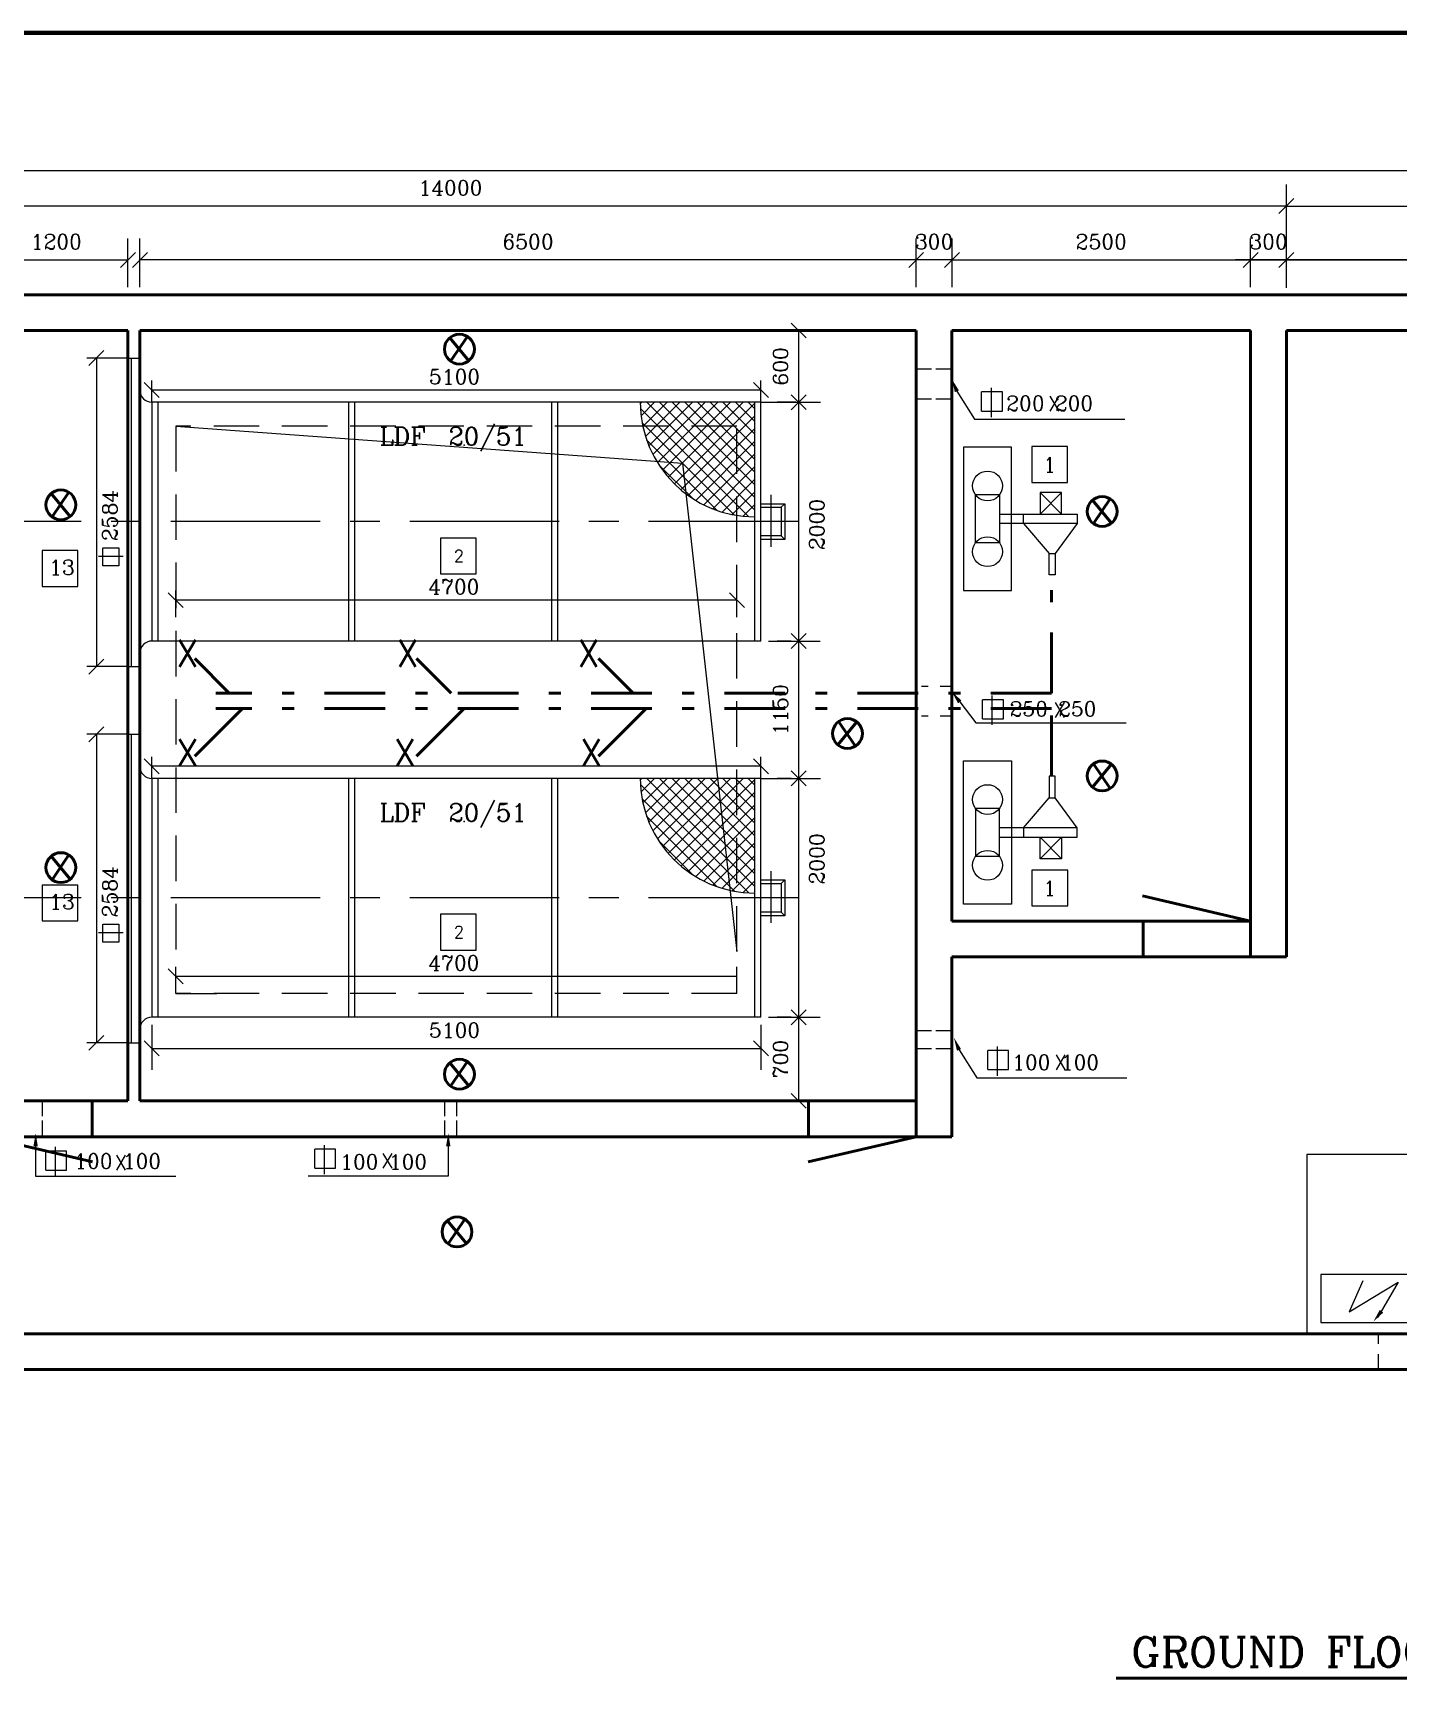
# Model space of a CAD drawing. Header units: inches. Extents: x 14.4 to 65.9, y 4.3 to 68.5.
# Drawn here: x 20.15 to 31.58, y 54.69 to 68.46 of the extents above; entities that cross this region are included whole.
import ezdxf

# ---------------------------------------------------------------- set-up
doc = ezdxf.new("R2010")
doc.units = ezdxf.units.IN
doc.header["$MEASUREMENT"] = 0
for name, pattern in [('CENTER', [2, 1.25, -0.25, 0.25, -0.25]), ('DASHDOT', [25.4, 12.7, -6.35, 0, -6.35]), ('DASHED', [19.05, 12.7, -6.35]), ('HIDDEN', [9.525, 6.35, -3.175])]:
    doc.linetypes.add(name, pattern=pattern)
doc.layers.add('cadr', color=250, linetype='Continuous')
for name, color, linetype, lineweight in [('DIMEN', 5, 'Continuous', 25), ('STRUC', 3, 'Continuous', 50), ('UNITS', 7, 'Continuous', 25)]:
    doc.layers.add(name, color=color, linetype=linetype, lineweight=lineweight)
doc.styles.add('ROMANC', font='romanc')
doc.styles.add('ROMANS', font='romans')
doc.dimstyles.get("Standard").update_dxf_attribs({"dimtxt": 0.125, "dimasz": 0.125, "dimexe": 0.18, "dimexo": 0.0625, "dimgap": 0.09, "dimtad": 1, "dimdec": 4, "dimzin": 0, "dimdsep": 46, "dimtxsty": 'ROMANC', "dimblk": 'OBLIQUE', "dimcen": 0.09, "dimadec": 0, "dimazin": 0, "dimtfac": 1, "dimtdec": 4, "dimtofl": 0, "dimtmove": 0, "dimatfit": 3, "dimfxl": 1, "dimtolj": 1, "dimtzin": 0, "dimarcsym": 1})

# ---------------------------------------------------------------- blocks, each defined once
blk = doc.blocks.new('_Oblique')
at = {"layer": 'STRUC', "color": 0, "lineweight": -2}
blk.add_line((-0.5, -0.5), (0.5, 0.5), dxfattribs=at)
blk = doc.blocks.new('*D6')
at = {"layer": 'DIMEN', "color": 0, "lineweight": -2, "transparency": 16777216}
for p, q in [((26.498, 63.371), (26.38, 63.371)), ((26.56, 63.371), (26.56, 62.221)), ((26.498, 62.221), (26.38, 62.221))]:
    blk.add_line(p, q, dxfattribs=at)
at = {"layer": 'DIMEN', "color": 0, "lineweight": -2, "transparency": 16777216, "xscale": 0.125, "yscale": 0.125, "zscale": 0.125}
for p, rotation in [((26.56, 63.371), 90), ((26.56, 62.221), 270)]:
    blk.add_blockref('_Oblique', p, dxfattribs=dict(at, rotation=rotation))
at = {"layer": 'DIMEN', "color": 0, "transparency": 16777216, "insert": (26.408, 62.796), "char_height": 0.125, "attachment_point": 5, "rotation": 90, "style": 'ROMANC'}
blk.add_mtext('\\A1;1150', dxfattribs=at)
blk = doc.blocks.new('*D5')
at = {"layer": 'DIMEN', "color": 0, "lineweight": -2, "transparency": 16777216}
for p, q in [((26.498, 65.971), (26.38, 65.971)), ((26.56, 65.971), (26.56, 65.371)), ((26.537, 65.371), (26.38, 65.371))]:
    blk.add_line(p, q, dxfattribs=at)
at = {"layer": 'DIMEN', "color": 0, "lineweight": -2, "transparency": 16777216, "xscale": 0.125, "yscale": 0.125, "zscale": 0.125}
for p, rotation in [((26.56, 65.971), 90), ((26.56, 65.371), 270)]:
    blk.add_blockref('_Oblique', p, dxfattribs=dict(at, rotation=rotation))
at = {"layer": 'DIMEN', "color": 0, "transparency": 16777216, "insert": (26.408, 65.671), "char_height": 0.125, "attachment_point": 5, "rotation": 90, "style": 'ROMANC'}
blk.add_mtext('\\A1;600', dxfattribs=at)
blk = doc.blocks.new('*D11')
at = {"layer": 'DIMEN', "color": 0, "lineweight": -2, "transparency": 16777216}
for p, q in [((30.644, 66.333), (30.644, 66.742)), ((34.144, 66.333), (34.144, 66.742)), ((30.644, 66.562), (34.144, 66.562))]:
    blk.add_line(p, q, dxfattribs=at)
at = {"layer": 'DIMEN', "color": 0, "lineweight": -2, "transparency": 16777216, "xscale": 0.125, "yscale": 0.125, "zscale": 0.125, "rotation": 180}
blk.add_blockref('_Oblique', (30.644, 66.562), dxfattribs=at)
at = {"layer": 'DIMEN', "color": 0, "lineweight": -2, "transparency": 16777216, "xscale": 0.125, "yscale": 0.125, "zscale": 0.125}
blk.add_blockref('_Oblique', (34.144, 66.562), dxfattribs=at)
at = {"layer": 'DIMEN', "color": 0, "transparency": 16777216, "insert": (32.394, 66.715), "char_height": 0.125, "attachment_point": 5, "style": 'ROMANC'}
blk.add_mtext('\\A1;3500', dxfattribs=at)
blk = doc.blocks.new('*D16')
at = {"layer": 'DIMEN', "color": 0, "lineweight": -2, "transparency": 16777216}
for p, q in [((30.344, 66.333), (30.344, 66.742)), ((30.644, 66.333), (30.644, 66.742)), ((30.344, 66.562), (30.219, 66.562)), ((30.344, 66.562), (30.644, 66.562)), ((30.644, 66.562), (30.769, 66.562))]:
    blk.add_line(p, q, dxfattribs=at)
at = {"layer": 'DIMEN', "color": 0, "lineweight": -2, "transparency": 16777216, "xscale": 0.125, "yscale": 0.125, "zscale": 0.125}
blk.add_blockref('_Oblique', (30.344, 66.562), dxfattribs=at)
at = {"layer": 'DIMEN', "color": 0, "lineweight": -2, "transparency": 16777216, "xscale": 0.125, "yscale": 0.125, "zscale": 0.125, "rotation": 180}
blk.add_blockref('_Oblique', (30.644, 66.562), dxfattribs=at)
at = {"layer": 'DIMEN', "color": 0, "transparency": 16777216, "insert": (30.494, 66.715), "char_height": 0.125, "attachment_point": 5, "style": 'ROMANC'}
blk.add_mtext('\\A1;300', dxfattribs=at)
blk = doc.blocks.new('*D20')
at = {"layer": 'DIMEN', "color": 0, "lineweight": -2, "transparency": 16777216}
for p, q in [((27.844, 66.333), (27.844, 66.742)), ((30.344, 66.333), (30.344, 66.742)), ((27.844, 66.562), (30.344, 66.562))]:
    blk.add_line(p, q, dxfattribs=at)
at = {"layer": 'DIMEN', "color": 0, "lineweight": -2, "transparency": 16777216, "xscale": 0.125, "yscale": 0.125, "zscale": 0.125, "rotation": 180}
blk.add_blockref('_Oblique', (27.844, 66.562), dxfattribs=at)
at = {"layer": 'DIMEN', "color": 0, "lineweight": -2, "transparency": 16777216, "xscale": 0.125, "yscale": 0.125, "zscale": 0.125}
blk.add_blockref('_Oblique', (30.344, 66.562), dxfattribs=at)
at = {"layer": 'DIMEN', "color": 0, "transparency": 16777216, "insert": (29.094, 66.715), "char_height": 0.125, "attachment_point": 5, "style": 'ROMANC'}
blk.add_mtext('\\A1;2500', dxfattribs=at)
blk = doc.blocks.new('*D21')
at = {"layer": 'DIMEN', "color": 0, "lineweight": -2, "transparency": 16777216}
for p, q in [((21.044, 66.333), (21.044, 66.742)), ((27.544, 66.333), (27.544, 66.742)), ((27.544, 66.562), (21.044, 66.562))]:
    blk.add_line(p, q, dxfattribs=at)
at = {"layer": 'DIMEN', "color": 0, "lineweight": -2, "transparency": 16777216, "xscale": 0.125, "yscale": 0.125, "zscale": 0.125, "rotation": 180}
blk.add_blockref('_Oblique', (21.044, 66.562), dxfattribs=at)
at = {"layer": 'DIMEN', "color": 0, "lineweight": -2, "transparency": 16777216, "xscale": 0.125, "yscale": 0.125, "zscale": 0.125}
blk.add_blockref('_Oblique', (27.544, 66.562), dxfattribs=at)
at = {"layer": 'DIMEN', "color": 0, "transparency": 16777216, "insert": (24.294, 66.715), "char_height": 0.125, "attachment_point": 5, "style": 'ROMANC'}
blk.add_mtext('\\A1;6500', dxfattribs=at)
blk = doc.blocks.new('*D22')
at = {"layer": 'DIMEN', "color": 0, "lineweight": -2, "transparency": 16777216}
for p, q in [((19.744, 66.333), (19.744, 66.742)), ((20.944, 66.333), (20.944, 66.742)), ((19.744, 66.562), (20.944, 66.562))]:
    blk.add_line(p, q, dxfattribs=at)
at = {"layer": 'DIMEN', "color": 0, "lineweight": -2, "transparency": 16777216, "xscale": 0.125, "yscale": 0.125, "zscale": 0.125, "rotation": 180}
blk.add_blockref('_Oblique', (19.744, 66.562), dxfattribs=at)
at = {"layer": 'DIMEN', "color": 0, "lineweight": -2, "transparency": 16777216, "xscale": 0.125, "yscale": 0.125, "zscale": 0.125}
blk.add_blockref('_Oblique', (20.944, 66.562), dxfattribs=at)
at = {"layer": 'DIMEN', "color": 0, "transparency": 16777216, "insert": (20.344, 66.715), "char_height": 0.125, "attachment_point": 5, "style": 'ROMANC'}
blk.add_mtext('\\A1;1200', dxfattribs=at)
blk = doc.blocks.new('*D24')
at = {"layer": 'DIMEN', "color": 0, "lineweight": -2, "transparency": 16777216}
for p, q in [((30.644, 66.333), (30.644, 66.742)), ((34.144, 66.333), (34.144, 66.742)), ((34.144, 66.562), (30.644, 66.562))]:
    blk.add_line(p, q, dxfattribs=at)
at = {"layer": 'DIMEN', "color": 0, "lineweight": -2, "transparency": 16777216, "xscale": 0.125, "yscale": 0.125, "zscale": 0.125, "rotation": 180}
blk.add_blockref('_Oblique', (30.644, 66.562), dxfattribs=at)
at = {"layer": 'DIMEN', "color": 0, "lineweight": -2, "transparency": 16777216, "xscale": 0.125, "yscale": 0.125, "zscale": 0.125}
blk.add_blockref('_Oblique', (34.144, 66.562), dxfattribs=at)
at = {"layer": 'DIMEN', "color": 0, "transparency": 16777216, "insert": (32.394, 66.715), "char_height": 0.125, "attachment_point": 5, "style": 'ROMANC'}
blk.add_mtext('\\A1;3500', dxfattribs=at)
blk = doc.blocks.new('*D18')
at = {"layer": 'DIMEN', "color": 0, "lineweight": -2, "transparency": 16777216}
for p, q in [((27.544, 66.333), (27.544, 66.742)), ((27.844, 66.333), (27.844, 66.742)), ((27.544, 66.562), (27.419, 66.562)), ((27.844, 66.562), (27.544, 66.562)), ((27.844, 66.562), (27.969, 66.562))]:
    blk.add_line(p, q, dxfattribs=at)
at = {"layer": 'DIMEN', "color": 0, "lineweight": -2, "transparency": 16777216, "xscale": 0.125, "yscale": 0.125, "zscale": 0.125}
blk.add_blockref('_Oblique', (27.544, 66.562), dxfattribs=at)
at = {"layer": 'DIMEN', "color": 0, "lineweight": -2, "transparency": 16777216, "xscale": 0.125, "yscale": 0.125, "zscale": 0.125, "rotation": 180}
blk.add_blockref('_Oblique', (27.844, 66.562), dxfattribs=at)
at = {"layer": 'DIMEN', "color": 0, "transparency": 16777216, "insert": (27.694, 66.715), "char_height": 0.125, "attachment_point": 5, "style": 'ROMANC'}
blk.add_mtext('\\A1;300', dxfattribs=at)
blk = doc.blocks.new('*D19')
at = {"layer": 'DIMEN', "color": 0, "lineweight": -2, "transparency": 16777216}
for p, q in [((30.344, 66.333), (30.344, 66.742)), ((30.644, 66.333), (30.644, 66.742)), ((30.344, 66.562), (30.219, 66.562)), ((30.644, 66.562), (30.344, 66.562)), ((30.644, 66.562), (30.769, 66.562))]:
    blk.add_line(p, q, dxfattribs=at)
at = {"layer": 'DIMEN', "color": 0, "lineweight": -2, "transparency": 16777216, "xscale": 0.125, "yscale": 0.125, "zscale": 0.125}
blk.add_blockref('_Oblique', (30.344, 66.562), dxfattribs=at)
at = {"layer": 'DIMEN', "color": 0, "lineweight": -2, "transparency": 16777216, "xscale": 0.125, "yscale": 0.125, "zscale": 0.125, "rotation": 180}
blk.add_blockref('_Oblique', (30.644, 66.562), dxfattribs=at)
at = {"layer": 'DIMEN', "color": 0, "transparency": 16777216, "insert": (30.494, 66.715), "char_height": 0.125, "attachment_point": 5, "style": 'ROMANC'}
blk.add_mtext('\\A1;300', dxfattribs=at)
blk = doc.blocks.new('*D27')
at = {"layer": 'DIMEN', "color": 0, "lineweight": -2, "transparency": 16777216}
for p, q in [((16.644, 66.333), (16.644, 67.193)), ((30.644, 66.328), (30.644, 67.193)), ((30.644, 67.013), (16.644, 67.013))]:
    blk.add_line(p, q, dxfattribs=at)
at = {"layer": 'DIMEN', "color": 0, "lineweight": -2, "transparency": 16777216, "xscale": 0.125, "yscale": 0.125, "zscale": 0.125, "rotation": 180}
blk.add_blockref('_Oblique', (16.644, 67.013), dxfattribs=at)
at = {"layer": 'DIMEN', "color": 0, "lineweight": -2, "transparency": 16777216, "xscale": 0.125, "yscale": 0.125, "zscale": 0.125}
blk.add_blockref('_Oblique', (30.644, 67.013), dxfattribs=at)
at = {"layer": 'DIMEN', "color": 0, "transparency": 16777216, "insert": (23.644, 67.166), "char_height": 0.125, "attachment_point": 5, "style": 'ROMANC'}
blk.add_mtext('\\A1;14000', dxfattribs=at)
blk = doc.blocks.new('*D28')
at = {"layer": 'DIMEN', "color": 0, "lineweight": -2, "transparency": 16777216}
for p, q in [((30.644, 66.39), (30.644, 67.193)), ((34.144, 66.39), (34.144, 67.193)), ((30.644, 67.013), (34.144, 67.013))]:
    blk.add_line(p, q, dxfattribs=at)
at = {"layer": 'DIMEN', "color": 0, "lineweight": -2, "transparency": 16777216, "xscale": 0.125, "yscale": 0.125, "zscale": 0.125, "rotation": 180}
blk.add_blockref('_Oblique', (30.644, 67.013), dxfattribs=at)
at = {"layer": 'DIMEN', "color": 0, "lineweight": -2, "transparency": 16777216, "xscale": 0.125, "yscale": 0.125, "zscale": 0.125}
blk.add_blockref('_Oblique', (34.144, 67.013), dxfattribs=at)
at = {"layer": 'DIMEN', "color": 0, "transparency": 16777216, "insert": (32.394, 67.166), "char_height": 0.125, "attachment_point": 5, "style": 'ROMANC'}
blk.add_mtext('\\A1;3500', dxfattribs=at)
blk = doc.blocks.new('*D153')
at = {"layer": 'DIMEN', "color": 0, "lineweight": -2, "transparency": 16777216}
for p, q in [((26.498, 60.221), (26.38, 60.221)), ((26.56, 60.221), (26.56, 59.521)), ((26.595, 59.521), (26.74, 59.521))]:
    blk.add_line(p, q, dxfattribs=at)
at = {"layer": 'DIMEN', "color": 0, "lineweight": -2, "transparency": 16777216, "xscale": 0.125, "yscale": 0.125, "zscale": 0.125}
for p, rotation in [((26.56, 60.221), 90), ((26.56, 59.521), 270)]:
    blk.add_blockref('_Oblique', p, dxfattribs=dict(at, rotation=rotation))
at = {"layer": 'DIMEN', "color": 0, "transparency": 16777216, "insert": (26.408, 59.871), "char_height": 0.125, "attachment_point": 5, "rotation": 90, "style": 'ROMANC'}
blk.add_mtext('\\A1;700', dxfattribs=at)
blk = doc.blocks.new('*D271')
at = {"layer": 'DIMEN', "color": 0, "lineweight": -2, "transparency": 16777216}
for p, q in [((16.644, 66.379), (16.644, 67.49)), ((48.144, 66.379), (48.144, 67.49)), ((16.644, 67.31), (48.144, 67.31))]:
    blk.add_line(p, q, dxfattribs=at)
at = {"layer": 'DIMEN', "color": 0, "lineweight": -2, "transparency": 16777216, "xscale": 0.125, "yscale": 0.125, "zscale": 0.125, "rotation": 180}
blk.add_blockref('_Oblique', (16.644, 67.31), dxfattribs=at)
at = {"layer": 'DIMEN', "color": 0, "lineweight": -2, "transparency": 16777216, "xscale": 0.125, "yscale": 0.125, "zscale": 0.125}
blk.add_blockref('_Oblique', (48.144, 67.31), dxfattribs=at)
at = {"layer": 'DIMEN', "color": 0, "transparency": 16777216, "insert": (32.394, 67.462), "char_height": 0.125, "attachment_point": 5, "style": 'ROMANC'}
blk.add_mtext('\\A1;31500', dxfattribs=at)

msp = doc.modelspace()

# ---------------------------------------------------------------- linework, layer by layer
at = {"color": 5, "lineweight": 25}
for p, q in [((20.9436, 65.74077), (20.60019, 65.74077)), ((20.68019, 65.74077), (20.68019, 63.15677)), ((21.1436, 65.37077), (21.1436, 65.55243)), ((26.2436, 65.47243), (21.1436, 65.47243)), ((20.90316, 64.07859), (20.69749, 64.07859)), ((20.73266, 63.99958), (20.73266, 64.15156)), ((20.73564, 64.15156), (20.86858, 64.15156)), ((20.86858, 64.15156), (20.86858, 63.99958)), ((20.86858, 63.99958), (20.73266, 63.99958)), ((20.9436, 63.15677), (20.60019, 63.15677)), ((20.9436, 62.59077), (20.60019, 62.59077)), ((20.68019, 62.59077), (20.68019, 60.00677)), ((21.1436, 62.22077), (21.1436, 62.40243)), ((26.2436, 62.32243), (21.1436, 62.32243)), ((20.90316, 60.92859), (20.69749, 60.92859)), ((20.73266, 60.84958), (20.73266, 61.00156)), ((20.73564, 61.00156), (20.86858, 61.00156)), ((20.86858, 61.00156), (20.86858, 60.84958)), ((20.86858, 60.84958), (20.73266, 60.84958)), ((20.9436, 60.00677), (20.60019, 60.00677))]:
    msp.add_line(p, q, dxfattribs=at)
for p, q in [((20.9436, 65.74077), (21.0436, 65.74077)), ((20.9736, 63.15677), (20.9736, 65.74077)), ((26.2436, 65.37077), (21.1436, 65.37077)), ((21.1436, 65.37077), (21.1436, 63.37077)), ((21.1936, 65.37077), (21.1936, 63.37077)), ((22.7936, 64.57077), (22.7936, 65.37077)), ((22.8436, 63.37077), (22.8436, 65.37077)), ((24.4936, 64.57077), (24.4936, 65.37077)), ((24.5436, 63.37077), (24.5436, 65.37077)), ((26.1936, 64.57077), (26.1936, 65.37077)), ((26.2436, 63.37077), (26.2436, 65.37077)), ((28.81225, 64.99859), (28.51225, 64.99859)), ((28.51225, 64.99859), (28.51225, 64.69859)), ((28.81225, 64.69859), (28.81225, 64.99859)), ((28.51225, 64.69859), (28.81225, 64.69859)), ((22.7936, 63.37077), (22.7936, 64.57077)), ((24.4936, 63.37077), (24.4936, 64.57077)), ((26.1936, 63.37077), (26.1936, 64.57077)), ((26.2436, 64.52077), (26.4436, 64.52077)), ((26.2436, 64.49077), (26.4136, 64.49077)), ((26.4436, 64.52077), (26.4136, 64.49077)), ((26.4136, 64.49077), (26.4136, 64.25077)), ((26.4436, 64.52077), (26.4436, 64.22077)), ((23.85988, 64.23333), (23.55988, 64.23333)), ((23.55988, 64.23333), (23.55988, 63.93333)), ((23.85988, 63.93333), (23.85988, 64.23333)), ((26.4136, 64.25077), (26.2436, 64.25077)), ((26.4436, 64.22077), (26.2436, 64.22077)), ((26.4136, 64.25077), (26.4436, 64.22077)), ((20.52567, 64.12784), (20.22567, 64.12784)), ((20.22567, 64.12784), (20.22567, 63.82784)), ((20.52567, 63.82784), (20.52567, 64.12784)), ((23.55988, 63.93333), (23.85988, 63.93333)), ((20.22567, 63.82784), (20.52567, 63.82784)), ((21.1936, 63.37077), (21.1436, 63.37077)), ((26.2436, 63.37077), (21.1936, 63.37077)), ((20.9436, 63.15677), (21.0436, 63.15677)), ((20.9436, 62.59077), (21.0436, 62.59077)), ((20.9736, 60.00677), (20.9736, 62.59077)), ((26.2436, 62.22077), (21.1436, 62.22077)), ((21.1436, 62.22077), (21.1436, 60.22077)), ((21.1936, 62.22077), (21.1936, 60.22077)), ((22.7936, 61.42077), (22.7936, 62.22077)), ((22.8436, 60.22077), (22.8436, 62.22077)), ((24.4936, 61.42077), (24.4936, 62.22077)), ((24.5436, 60.22077), (24.5436, 62.22077)), ((26.1936, 61.42077), (26.1936, 62.22077)), ((26.2436, 60.22077), (26.2436, 62.22077)), ((28.81287, 61.45319), (28.51287, 61.45319)), ((28.51287, 61.45319), (28.51287, 61.15319)), ((28.81287, 61.15319), (28.81287, 61.45319)), ((20.22567, 61.32784), (20.22567, 61.02784)), ((20.52567, 61.32784), (20.22567, 61.32784)), ((20.52567, 61.02784), (20.52567, 61.32784)), ((22.7936, 60.22077), (22.7936, 61.42077)), ((24.4936, 60.22077), (24.4936, 61.42077)), ((26.1936, 60.22077), (26.1936, 61.42077)), ((26.2436, 61.37077), (26.4436, 61.37077)), ((26.2436, 61.34077), (26.4136, 61.34077)), ((26.4436, 61.37077), (26.4136, 61.34077)), ((26.4136, 61.34077), (26.4136, 61.10077)), ((26.4436, 61.37077), (26.4436, 61.07077)), ((20.22567, 61.02784), (20.52567, 61.02784)), ((23.85988, 61.08333), (23.55988, 61.08333)), ((23.55988, 61.08333), (23.55988, 60.78333)), ((23.85988, 60.78333), (23.85988, 61.08333)), ((26.4136, 61.10077), (26.2436, 61.10077)), ((26.4436, 61.07077), (26.2436, 61.07077)), ((26.4136, 61.10077), (26.4436, 61.07077)), ((28.51287, 61.15319), (28.81287, 61.15319)), ((23.55988, 60.78333), (23.85988, 60.78333)), ((21.1936, 60.22077), (21.1436, 60.22077)), ((26.2436, 60.22077), (21.1936, 60.22077)), ((20.9436, 60.00677), (21.0436, 60.00677))]:
    msp.add_line(p, q)
at = {"color": 0}
for p, q in [((25.2337, 65.35693), (25.24754, 65.37077)), ((26.14226, 64.41214), (25.23498, 65.31943)), ((25.24031, 65.25748), (25.35361, 65.37077)), ((25.25556, 65.16665), (25.45967, 65.37077)), ((25.2778, 65.08283), (25.56574, 65.37077)), ((26.1936, 64.46687), (25.2897, 65.37077)), ((25.30602, 65.00499), (25.6718, 65.37077)), ((25.33952, 64.93242), (25.77787, 65.37077)), ((25.37784, 64.86468), (25.88394, 65.37077)), ((26.1936, 64.57293), (25.39577, 65.37077)), ((25.42066, 64.80143), (25.99, 65.37077)), ((25.46777, 64.74247), (26.09607, 65.37077)), ((26.1936, 64.679), (25.50183, 65.37077)), ((25.51906, 64.6877), (26.1936, 65.36224)), ((26.1936, 64.78506), (25.6079, 65.37077)), ((26.1936, 64.89113), (25.71396, 65.37077)), ((26.1936, 64.9972), (25.82003, 65.37077)), ((26.1936, 65.10326), (25.9261, 65.37077)), ((26.1936, 65.20933), (26.03216, 65.37077)), ((26.02213, 64.42621), (25.24904, 65.1993)), ((25.5745, 64.63707), (26.1936, 65.25617)), ((25.87822, 64.46406), (25.28689, 65.05538)), ((25.63414, 64.59064), (26.1936, 65.15011)), ((25.6981, 64.54853), (26.1936, 65.04404)), ((25.76659, 64.51097), (26.1936, 64.93798)), ((25.67021, 64.566), (25.38884, 64.84737)), ((25.83997, 64.47828), (26.1936, 64.83191)), ((25.91873, 64.45097), (26.1936, 64.72584)), ((26.00359, 64.42976), (26.1936, 64.61978)), ((26.09567, 64.41578), (26.1936, 64.51371)), ((25.2337, 62.20693), (25.24754, 62.22077)), ((26.14226, 61.26214), (25.23498, 62.16943)), ((25.24031, 62.10748), (25.35361, 62.22077)), ((25.25556, 62.01665), (25.45967, 62.22077)), ((25.2778, 61.93283), (25.56574, 62.22077)), ((26.1936, 61.31687), (25.2897, 62.22077)), ((25.30602, 61.85499), (25.6718, 62.22077)), ((25.33952, 61.78242), (25.77787, 62.22077)), ((25.37784, 61.71468), (25.88394, 62.22077)), ((26.1936, 61.42293), (25.39577, 62.22077)), ((25.42066, 61.65143), (25.99, 62.22077)), ((25.46777, 61.59247), (26.09607, 62.22077)), ((26.1936, 61.529), (25.50183, 62.22077)), ((25.51906, 61.5377), (26.1936, 62.21224)), ((26.1936, 61.63506), (25.6079, 62.22077)), ((26.1936, 61.74113), (25.71396, 62.22077)), ((26.1936, 61.8472), (25.82003, 62.22077)), ((26.1936, 61.95326), (25.9261, 62.22077)), ((26.1936, 62.05933), (26.03216, 62.22077)), ((26.1936, 62.16539), (26.13823, 62.22077)), ((26.02213, 61.27621), (25.24904, 62.0493)), ((25.5745, 61.48707), (26.1936, 62.10617)), ((25.63414, 61.44064), (26.1936, 62.00011)), ((25.87822, 61.31406), (25.28689, 61.90538)), ((25.6981, 61.39853), (26.1936, 61.89404)), ((25.76659, 61.36097), (26.1936, 61.78798)), ((25.67021, 61.416), (25.38884, 61.69737)), ((25.83997, 61.32828), (26.1936, 61.68191)), ((25.91873, 61.30097), (26.1936, 61.57584)), ((26.00359, 61.27976), (26.1936, 61.46978)), ((26.09567, 61.26578), (26.1936, 61.36371))]:
    msp.add_line(p, q, dxfattribs=at)
at = {"linetype": 'DASHED', "ltscale": 0.03}
for p, q in [((21.3436, 65.17077), (21.3436, 60.77077)), ((26.0436, 65.17077), (21.3436, 65.17077)), ((26.0436, 60.77077), (26.0436, 65.17077)), ((26.0436, 60.42077), (21.3436, 60.42077))]:
    msp.add_line(p, q, dxfattribs=at)
at = {"linetype": 'Continuous'}
for p, q in [((27.94134, 64.99434), (27.94134, 63.79434)), ((28.34134, 64.99434), (27.94134, 64.99434)), ((28.34134, 63.79434), (28.34134, 64.99434)), ((28.76134, 64.61434), (28.58134, 64.43434)), ((28.58134, 64.61434), (28.76134, 64.43434)), ((28.58134, 64.61434), (28.58134, 64.43434)), ((28.76134, 64.61434), (28.58134, 64.61434)), ((28.76134, 64.43434), (28.76134, 64.61434)), ((28.24134, 64.59434), (28.04134, 64.59434)), ((28.04134, 64.19434), (28.04134, 64.59434)), ((28.24134, 64.59434), (28.24134, 64.19434)), ((28.24134, 64.43434), (28.70804, 64.43434)), ((28.24134, 64.43434), (28.89134, 64.43434)), ((28.89134, 64.35434), (28.24134, 64.35434)), ((28.44134, 64.35434), (28.44134, 64.43434)), ((28.44134, 64.35434), (28.65634, 64.10434)), ((28.89134, 64.35434), (28.70634, 64.10434)), ((28.89134, 64.43434), (28.89134, 64.35434)), ((28.24134, 64.19434), (28.04134, 64.19434)), ((28.65634, 64.10434), (28.70634, 64.10434)), ((28.65634, 63.92434), (28.65634, 64.10434)), ((28.70634, 64.10434), (28.70634, 63.92434)), ((28.70634, 63.92434), (28.65634, 63.92434)), ((27.94134, 63.79434), (28.34134, 63.79434)), ((27.94134, 61.16823), (27.94134, 62.36823)), ((27.94134, 62.36823), (28.34134, 62.36823)), ((28.34134, 62.36823), (28.34134, 61.16823)), ((28.70634, 62.23823), (28.65634, 62.23823)), ((28.65634, 62.23823), (28.65634, 62.05823)), ((28.70634, 62.05823), (28.70634, 62.23823)), ((28.44134, 61.80823), (28.65634, 62.05823)), ((28.65634, 62.05823), (28.70634, 62.05823)), ((28.89134, 61.80823), (28.70634, 62.05823)), ((28.24134, 61.96823), (28.04134, 61.96823)), ((28.04134, 61.96823), (28.04134, 61.56823)), ((28.24134, 61.56823), (28.24134, 61.96823)), ((28.89134, 61.80823), (28.24134, 61.80823)), ((28.24134, 61.72823), (28.70804, 61.72823)), ((28.24134, 61.72823), (28.89134, 61.72823)), ((28.44134, 61.80823), (28.44134, 61.72823)), ((28.76134, 61.54823), (28.58134, 61.72823)), ((28.58134, 61.54823), (28.76134, 61.72823)), ((28.58134, 61.54823), (28.58134, 61.72823)), ((28.76134, 61.72823), (28.76134, 61.54823)), ((28.89134, 61.72823), (28.89134, 61.80823)), ((28.24134, 61.56823), (28.04134, 61.56823)), ((28.76134, 61.54823), (28.58134, 61.54823)), ((28.34134, 61.16823), (27.94134, 61.16823))]:
    msp.add_line(p, q, dxfattribs=at)
at = {"color": 6, "linetype": 'CENTER', "lineweight": 25}
for p, q in [((26.3286, 64.1607), (26.3286, 64.59401)), ((26.55364, 64.37077), (18.42916, 64.37077)), ((26.3286, 61.0107), (26.3286, 61.44401)), ((26.55364, 61.22077), (18.32322, 61.22077))]:
    msp.add_line(p, q, dxfattribs=at)
at = {"linetype": 'Continuous'}
for centre in [(28.14134, 64.66934), (28.14134, 64.11934), (28.14134, 62.04323), (28.14134, 61.49323)]:
    msp.add_circle(centre, 0.125, dxfattribs=at)
for centre, start, end in [((21.1436, 65.47077), 180, 270), ((21.1436, 63.27077), 90, 180), ((21.1436, 62.32077), 180, 270), ((21.1436, 60.12077), 90, 180)]:
    msp.add_arc(centre, 0.1, start, end)
at = {"color": 6, "lineweight": 25}
for centre in [(26.1936, 65.37077), (26.1936, 62.22077)]:
    msp.add_arc(centre, 0.96, 180, 270, dxfattribs=at)
for p in [(23.75921, 65.01044), (23.75921, 61.86044)]:
    msp.add_point(p)
at = {"layer": 'cadr', "color": 250, "linetype": 'Continuous', "lineweight": 70}
msp.add_line((14.35116, 68.46303), (65.85116, 68.46303), dxfattribs=at)
at = {"layer": 'DIMEN', "color": 5, "lineweight": -2}
for p, q in [((20.61769, 65.67827), (20.74269, 65.80327)), ((21.2061, 65.40993), (21.0811, 65.53493)), ((26.1811, 65.53493), (26.3061, 65.40993)), ((26.49765, 65.30827), (26.62265, 65.43327)), ((21.4061, 63.65085), (21.2811, 63.77585)), ((25.9811, 63.77585), (26.1061, 63.65085)), ((26.62265, 63.43327), (26.49765, 63.30827)), ((20.74269, 63.21927), (20.61769, 63.09427)), ((20.61769, 62.52827), (20.74269, 62.65327)), ((21.2061, 62.25993), (21.0811, 62.38493)), ((26.1811, 62.38493), (26.3061, 62.25993)), ((26.49765, 62.15827), (26.62265, 62.28327)), ((21.4061, 60.50085), (21.2811, 60.62585)), ((26.62265, 60.28327), (26.49765, 60.15827)), ((20.74269, 60.06927), (20.61769, 59.94427)), ((21.2061, 59.89771), (21.0811, 60.02271)), ((26.1811, 60.02271), (26.3061, 59.89771))]:
    msp.add_line(p, q, dxfattribs=at)
at = {"layer": 'DIMEN'}
for p, q in [((27.5436, 65.6495), (27.67307, 65.6495)), ((27.70773, 65.6495), (27.8436, 65.6495)), ((28.26652, 65.45645), (28.09213, 65.45645)), ((28.09213, 65.29714), (28.09213, 65.45645)), ((28.17338, 65.24547), (28.17338, 65.4909)), ((28.26652, 65.29714), (28.26652, 65.45645)), ((26.56015, 63.37077), (26.56015, 65.37077)), ((27.5436, 65.3995), (27.67307, 65.3995)), ((27.70773, 65.3995), (27.8436, 65.3995)), ((28.09213, 65.29714), (28.26652, 65.29714)), ((21.3436, 63.57077), (21.3436, 63.79335)), ((26.0436, 63.71335), (21.3436, 63.71335)), ((28.27437, 62.87925), (28.09998, 62.87925)), ((28.09998, 62.71993), (28.09998, 62.87925)), ((28.18123, 62.66827), (28.18123, 62.91369)), ((28.27437, 62.71993), (28.27437, 62.87925)), ((28.09998, 62.71993), (28.27437, 62.71993)), ((26.0436, 60.42077), (26.0436, 60.64335)), ((26.0436, 60.56335), (21.3436, 60.56335)), ((26.3061, 60.22077), (26.74015, 60.22077)), ((21.1436, 60.15827), (21.1436, 59.78021)), ((26.2436, 60.15827), (26.2436, 59.78021)), ((27.5436, 60.10948), (27.67307, 60.10948)), ((27.70773, 60.10948), (27.8436, 60.10948)), ((27.5436, 59.95948), (27.67307, 59.95948)), ((27.70773, 59.95948), (27.8436, 59.95948)), ((28.31735, 59.9416), (28.14296, 59.9416)), ((28.14296, 59.78228), (28.14296, 59.9416)), ((28.22421, 59.73062), (28.22421, 59.97604)), ((28.31735, 59.78228), (28.31735, 59.9416)), ((28.14296, 59.78228), (28.31735, 59.78228)), ((20.22492, 59.52077), (20.22492, 59.3913)), ((23.59441, 59.52077), (23.59441, 59.3913)), ((23.69441, 59.52077), (23.69441, 59.3913)), ((20.22492, 59.35665), (20.22492, 59.22077)), ((23.59441, 59.35665), (23.59441, 59.22077)), ((23.69441, 59.35665), (23.69441, 59.22077)), ((20.43035, 59.10064), (20.25596, 59.10064)), ((20.25596, 58.94133), (20.25596, 59.10064)), ((20.33721, 58.88966), (20.33721, 59.13509)), ((20.43035, 58.94133), (20.43035, 59.10064)), ((22.68194, 59.11672), (22.50755, 59.11672)), ((22.50755, 58.9574), (22.50755, 59.11672)), ((22.5888, 58.90574), (22.5888, 59.15116)), ((22.68194, 58.9574), (22.68194, 59.11672)), ((20.25596, 58.94133), (20.43035, 58.94133)), ((22.50755, 58.9574), (22.68194, 58.9574)), ((31.41486, 57.48704), (31.41486, 57.57077)), ((31.41486, 57.2703), (31.41486, 57.39976))]:
    msp.add_line(p, q, dxfattribs=at)
at = {"layer": 'DIMEN', "color": 5, "lineweight": 25}
for p, q in [((26.2436, 65.37077), (26.2436, 65.55243)), ((26.2436, 65.37077), (26.7426, 65.37077)), ((26.2436, 62.22077), (26.2436, 62.40243)), ((26.2436, 62.22077), (26.7426, 62.22077))]:
    msp.add_line(p, q, dxfattribs=at)
at = {"layer": 'DIMEN', "color": 5}
for p, q in [((27.8849, 65.46229), (28.03282, 65.22922)), ((26.1936, 65.31539), (26.13823, 65.37077)), ((26.3061, 65.37077), (26.74015, 65.37077)), ((26.6626, 65.37077), (26.7426, 65.37077)), ((28.03282, 65.22922), (29.29119, 65.22922)), ((26.0436, 63.57077), (26.0436, 63.79335)), ((26.3061, 63.37077), (26.74015, 63.37077)), ((27.90883, 62.86143), (28.04426, 62.68701)), ((28.04426, 62.68701), (29.30263, 62.68701)), ((26.3061, 62.22077), (26.74015, 62.22077)), ((26.56015, 60.22077), (26.56015, 62.22077)), ((26.6626, 62.22077), (26.7426, 62.22077)), ((21.3436, 60.42077), (21.3436, 60.64335)), ((21.3436, 60.42077), (21.68966, 60.42077)), ((21.1436, 59.96021), (26.2436, 59.96021)), ((27.90274, 59.94743), (28.05066, 59.71436)), ((28.05066, 59.71436), (29.30903, 59.71436)), ((20.17118, 59.13992), (20.17118, 58.89033)), ((23.62591, 59.13992), (23.62591, 58.89033)), ((20.17118, 58.89033), (21.34415, 58.89033)), ((23.62591, 58.89033), (22.45294, 58.89033))]:
    msp.add_line(p, q, dxfattribs=at)
for points in [[(27.86797, 65.45523), (27.90182, 65.46934), (27.84258, 65.56382)], [(27.89439, 62.85012), (27.92326, 62.87273), (27.841, 62.94803)], [(27.88582, 59.94038), (27.91966, 59.95448), (27.86042, 60.04896)], [(20.18951, 59.13992), (20.15285, 59.13992), (20.17118, 59.24992)], [(23.60758, 59.13992), (23.64424, 59.13992), (23.62591, 59.24992)]]:
    msp.add_solid(points, dxfattribs=at)
at = {"layer": 'STRUC'}
for p, q in [((16.6436, 66.27077), (48.1436, 66.27077)), ((20.9436, 65.97077), (19.7436, 65.97077)), ((19.7436, 65.97077), (20.9436, 65.97077)), ((20.9436, 59.52077), (20.9436, 65.97077)), ((27.5436, 65.97077), (21.0436, 65.97077)), ((21.0436, 59.52077), (21.0436, 65.97077)), ((21.0436, 65.97077), (27.5436, 65.97077)), ((27.5436, 59.22077), (27.5436, 65.97077)), ((30.3436, 65.97077), (27.8436, 65.97077)), ((27.8436, 61.02677), (27.8436, 65.97077)), ((27.8436, 65.97077), (30.3436, 65.97077)), ((30.3436, 60.72677), (30.3436, 65.97077)), ((30.6436, 60.72677), (30.6436, 65.97077)), ((30.6436, 65.97077), (34.1436, 65.97077)), ((30.3436, 61.02677), (29.44023, 61.23849)), ((30.3436, 61.02677), (27.8436, 61.02677)), ((29.4436, 61.02677), (29.4436, 60.72677)), ((30.3436, 61.02677), (30.3436, 60.72677)), ((30.6436, 60.72677), (27.8436, 60.72677)), ((27.8436, 59.22077), (27.8436, 60.72677)), ((20.9436, 59.52077), (19.7436, 59.52077)), ((20.6436, 59.52077), (20.6436, 59.22077)), ((27.5436, 59.52077), (21.0436, 59.52077)), ((26.6436, 59.52077), (26.6436, 59.22077)), ((27.5436, 59.52077), (27.5436, 59.22077)), ((27.8436, 59.22077), (16.9436, 59.22077)), ((19.7436, 59.22077), (20.64698, 59.00906)), ((27.5436, 59.22077), (26.64023, 59.00906)), ((16.9436, 57.57077), (47.8436, 57.57077)), ((16.6436, 57.27077), (48.1436, 57.27077))]:
    msp.add_line(p, q, dxfattribs=at)
at = {"layer": 'STRUC', "color": 7, "lineweight": 25}
for p, q in [((34.42517, 59.07077), (30.81408, 59.07077)), ((30.81408, 59.07077), (30.81408, 57.57077))]:
    msp.add_line(p, q, dxfattribs=at)
at = {"layer": 'STRUC', "color": 3}
msp.add_line((29.21937, 54.68757), (35.883, 54.68757), dxfattribs=at)
at = {"layer": 'UNITS', "color": 3, "lineweight": 50}
for p, q in [((23.63787, 65.91012), (23.79775, 65.71797)), ((23.78585, 65.92129), (23.64596, 65.71427)), ((20.44906, 64.61716), (20.30917, 64.41014)), ((20.30108, 64.60599), (20.46096, 64.41384)), ((29.01973, 64.55072), (29.17961, 64.35857)), ((29.16772, 64.56189), (29.02782, 64.35487)), ((21.37688, 63.38127), (21.50837, 63.15537)), ((21.50837, 63.38127), (21.37688, 63.15537)), ((23.22156, 63.38127), (23.35305, 63.15537)), ((23.35305, 63.38127), (23.22156, 63.15537)), ((24.73495, 63.38127), (24.86643, 63.15537)), ((24.86643, 63.38127), (24.73495, 63.15537)), ((21.79096, 62.93579), (21.50311, 63.22364)), ((23.64923, 62.93579), (23.36139, 63.22364)), ((25.17318, 62.93579), (24.88533, 63.22364)), ((21.90203, 62.80664), (21.50311, 62.40772)), ((23.76031, 62.80664), (23.36139, 62.40772)), ((25.28425, 62.80664), (24.88533, 62.40772)), ((26.88682, 62.50177), (27.0467, 62.69392)), ((27.0348, 62.4906), (26.89491, 62.69762)), ((21.37688, 62.55069), (21.50837, 62.32478)), ((21.50837, 62.55069), (21.37688, 62.32478)), ((23.19897, 62.55069), (23.33046, 62.32478)), ((23.33046, 62.55069), (23.19897, 62.32478)), ((24.75754, 62.55069), (24.88902, 62.32478)), ((24.88902, 62.55069), (24.75754, 62.32478)), ((29.01973, 62.14682), (29.17961, 62.33897)), ((29.16772, 62.13565), (29.02782, 62.34267)), ((20.44906, 61.57968), (20.30917, 61.37266)), ((20.30108, 61.5685), (20.46096, 61.37636)), ((23.63787, 59.83856), (23.79775, 59.64641)), ((23.78585, 59.84973), (23.64596, 59.64271)), ((23.61787, 58.5182), (23.77775, 58.32605)), ((23.76585, 58.52937), (23.62596, 58.32235))]:
    msp.add_line(p, q, dxfattribs=at)
at = {"layer": 'UNITS'}
for p, q in [((21.3436, 65.17077), (25.58682, 64.86152)), ((25.58682, 64.86152), (26.0436, 60.77077)), ((31.93141, 58.06566), (30.93141, 58.06566)), ((30.93141, 58.06566), (30.93141, 57.66566)), ((31.28374, 58.01522), (31.17015, 57.75447)), ((31.17015, 57.75447), (31.57831, 58.00407)), ((31.57831, 58.00407), (31.40978, 57.70929)), ((30.93141, 57.66566), (31.93141, 57.66566))]:
    msp.add_line(p, q, dxfattribs=at)
at = {"layer": 'UNITS', "color": 3, "linetype": 'DASHDOT', "lineweight": 50, "ltscale": 0.04}
for p, q in [((28.67781, 62.93579), (28.67781, 63.92434)), ((28.67781, 62.93579), (21.67989, 62.93579)), ((28.67781, 62.80664), (21.67989, 62.80664)), ((28.67781, 62.23823), (28.67781, 62.80664))]:
    msp.add_line(p, q, dxfattribs=at)
at = {"layer": 'UNITS', "color": 6, "linetype": 'HIDDEN', "ltscale": 0.01}
for p, q in [((27.8436, 62.99123), (27.58923, 62.99123)), ((27.8436, 62.74123), (27.58923, 62.74123))]:
    msp.add_line(p, q, dxfattribs=at)
at = {"layer": 'UNITS', "color": 3, "lineweight": 50}
for centre in [(23.71943, 65.8154), (20.38264, 64.51127), (29.1013, 64.456), (26.96838, 62.59649), (29.1013, 62.24155), (20.38264, 61.47378), (23.71943, 59.74384), (23.69943, 58.42348)]:
    msp.add_circle(centre, 0.125, dxfattribs=at)
at = {"layer": 'UNITS', "color": 0}
msp.add_solid([(31.4253, 57.77053), (31.45432, 57.74812), (31.37258, 57.67226)], dxfattribs=at)

# ---------------------------------------------------------------- texts
at = {"color": 5, "style": 'ROMANC'}
msp.add_text('5100', height=0.125, dxfattribs=at).set_placement((23.46444, 65.52243))
at = {"style": 'ROMANC'}
for s, height, p in [('LDF ', 0.15, (23.05148, 65.01086)), ('20/51', 0.15, (23.6274, 65.01044)), ('2', 0.1, (23.67248, 64.03433)), ('LDF ', 0.15, (23.05148, 61.86086)), ('20/51', 0.15, (23.6274, 61.86044)), ('2', 0.1, (23.67248, 60.88433))]:
    msp.add_text(s, height=height, dxfattribs=at).set_placement(p)
at = {"color": 5, "style": 'ROMANC'}
for p in [(20.85519, 64.2077), (20.85519, 61.0577)]:
    msp.add_text('2584', height=0.125, rotation=90, dxfattribs=at).set_placement(p)
at = {"layer": 'DIMEN', "ltscale": 0.5, "style": 'ROMANC'}
msp.add_text('200 200', height=0.125, dxfattribs=at).set_placement((28.29769, 65.2986))
at = {"layer": 'DIMEN', "color": 5, "style": 'ROMANS'}
for p in [(28.64784, 65.29607), (28.69187, 62.73112), (28.69867, 59.78121), (20.83083, 58.94025), (23.06326, 58.95633)]:
    msp.add_text('X', height=0.125, dxfattribs=at).set_placement(p)
at = {"layer": 'DIMEN', "style": 'ROMANC'}
msp.add_text('2000', height=0.125, rotation=90, dxfattribs=at).set_placement((26.77515, 64.13268))
for s, p in [('4700', (23.45849, 63.76335)), ('250 250', (28.3255, 62.74058)), ('4700', (23.45849, 60.61335)), ('5100', (23.46444, 60.05021)), ('100 100', (28.34736, 59.78127)), ('100 100', (20.49383, 58.9538)), ('100 100', (22.72076, 58.94757))]:
    msp.add_text(s, height=0.125, dxfattribs=at).set_placement(p)
at = {"layer": 'DIMEN', "color": 5, "style": 'ROMANC'}
msp.add_text('2000', height=0.125, rotation=90, dxfattribs=at).set_placement((26.77515, 61.33268))
at = {"layer": 'STRUC', "style": 'ROMANC'}
msp.add_text('GROUND FLOOR (FILTER ROOM)', height=0.25, dxfattribs=at).set_placement((29.34609, 54.78135))
at = {"layer": 'UNITS', "style": 'ROMANC'}
for s, p in [('1', (28.60726, 64.78465)), ('13', (20.28403, 63.92563)), ('1', (28.60788, 61.23925)), ('13', (20.28403, 61.12563))]:
    msp.add_text(s, height=0.125, dxfattribs=at).set_placement(p)

# ---------------------------------------------------------------- dimensions: what is measured, and where the dimension line sits
at = {"layer": 'DIMEN'}
for base, p1, p2, text, picture, middle in [((48.1436, 67.30953), (16.6436, 66.31651), (48.1436, 66.31651), '31500', '*D271', (32.3936, 67.46203)), ((34.1436, 67.01346), (30.6436, 66.32792), (34.1436, 66.32792), '3500', '*D28', (32.3936, 67.16596)), ((30.6436, 66.56233), (30.3436, 66.27077), (30.6436, 66.27077), '300', '*D16', (30.4936, 66.71483)), ((34.1436, 66.56233), (30.6436, 66.27077), (34.1436, 66.27077), '3500', '*D11', (32.3936, 66.71483))]:
    dim = msp.add_linear_dim(base=base, p1=p1, p2=p2, text=text, dimstyle='Standard', override={"dimtix": 1, "dimtofl": 1}, dxfattribs=at)
    dim.commit()
    dim.dimension.update_dxf_attribs({"geometry": picture, "text_midpoint": middle})
for base, p1, p2, angle, text, picture, middle in [((16.6436, 67.01346), (30.6436, 66.26542), (16.6436, 66.27077), 180, '14000', '*D27', (23.6436, 67.16596)), ((20.9436, 66.56233), (19.7436, 66.27077), (20.9436, 66.27077), 180, '1200', '*D22', (20.3436, 66.71483)), ((21.0436, 66.56233), (27.5436, 66.27077), (21.0436, 66.27077), 180, '6500', '*D21', (24.2936, 66.71483)), ((27.5436, 66.56233), (27.8436, 66.27077), (27.5436, 66.27077), 180, '300', '*D18', (27.6936, 66.71483)), ((30.3436, 66.56233), (27.8436, 66.27077), (30.3436, 66.27077), 180, '2500', '*D20', (29.0936, 66.71483)), ((30.3436, 66.56233), (30.6436, 66.27077), (30.3436, 66.27077), 180, '300', '*D19', (30.4936, 66.71483)), ((30.6436, 66.56233), (34.1436, 66.27077), (30.6436, 66.27077), 180, '3500', '*D24', (32.3936, 66.71483)), ((26.56015, 59.52077), (26.56015, 60.22077), (26.5323, 59.52077), 90, '700', '*D153', (26.40765, 59.87077))]:
    dim = msp.add_linear_dim(base=base, p1=p1, p2=p2, angle=angle, text=text, dimstyle='Standard', override={"dimtix": 1, "dimtofl": 1}, dxfattribs=at)
    dim.commit()
    dim.dimension.update_dxf_attribs({"geometry": picture, "text_midpoint": middle})
at = {"layer": 'DIMEN', "color": 5}
for base, p1, p2, text, picture, middle in [((26.56015, 65.37077), (26.56015, 65.97077), (26.59924, 65.37077), '600', '*D5', (26.40765, 65.67077)), ((26.56015, 62.22077), (26.56015, 63.37077), (26.56015, 62.22077), '1150', '*D6', (26.40765, 62.79577))]:
    dim = msp.add_linear_dim(base=base, p1=p1, p2=p2, angle=90, text=text, dimstyle='Standard', override={"dimtix": 1, "dimtofl": 1}, dxfattribs=at)
    dim.commit()
    dim.dimension.update_dxf_attribs({"geometry": picture, "text_midpoint": middle})

doc.saveas('drawing.dxf')
